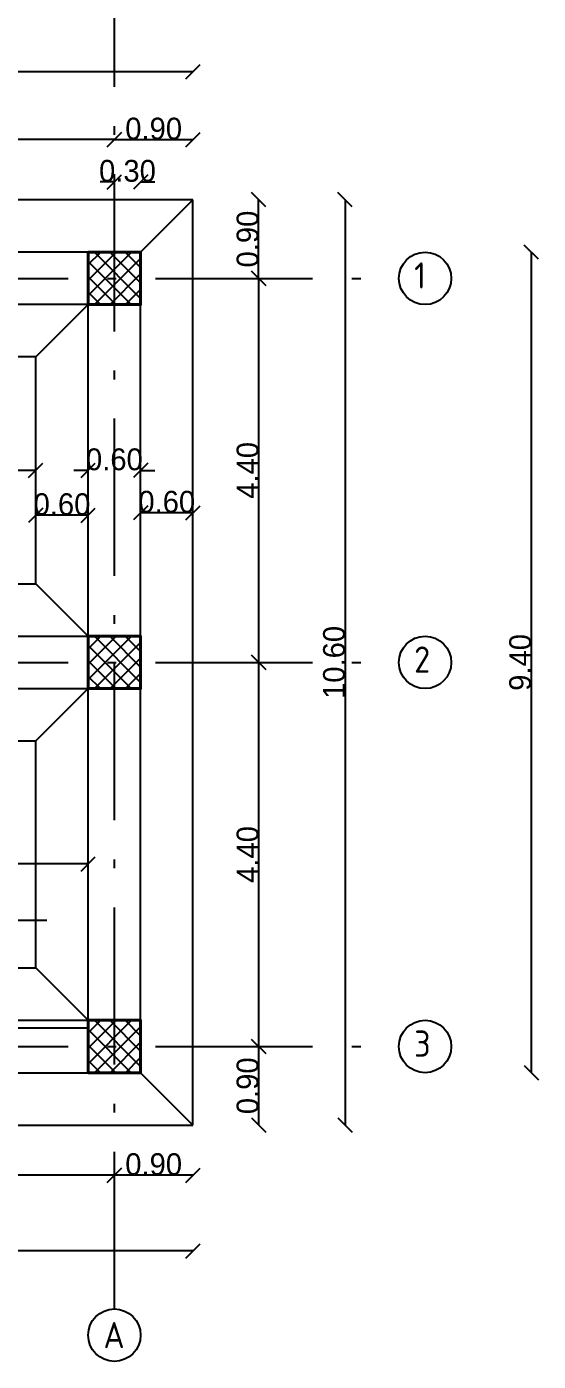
# Model space of a CAD drawing. Extents: x 151242 to 151523, y 158752 to 159354.
# Drawn here: x 151390.28 to 151396.14, y 159088.42 to 159103.71 of the extents above; entities that cross this region are included whole.
import ezdxf

# ---------------------------------------------------------------- set-up
doc = ezdxf.new("R2010")
doc.units = 0
doc.header["$LTSCALE"] = 3
doc.header["$MEASUREMENT"] = 0
doc.header["$PDMODE"] = 2
doc.header["$PDSIZE"] = 0.03
doc.linetypes.add('ACAD_ISO10W100', pattern=[18, 12, -3, 0, -3])
doc.linetypes.add('AUSGEZOGEN', pattern=[0])
doc.layers.get('0').update_dxf_attribs({"linetype": 'CONTINUOUS'})
doc.layers.get('DEFPOINTS').update_dxf_attribs({"linetype": 'CONTINUOUS'})
for name, color, linetype in [('4', 12, 'CONTINUOUS'), ('axis', 8, 'ACAD_ISO10W100'), ('EBENE0', 7, 'AUSGEZOGEN'), ('HATCH', 40, 'CONTINUOUS'), ('HATSH', 252, 'CONTINUOUS'), ('TEXTS', 1, 'CONTINUOUS')]:
    doc.layers.add(name, color=color, linetype=linetype)
doc.styles.add('ISO8', font='iso8')
doc.dimstyles.new('mais 1-100 plan', dxfattribs={"dimtxt": 0.25, "dimasz": 0.1635, "dimexe": 0.18, "dimexo": 0.0625, "dimgap": 0, "dimtad": 1, "dimzin": 0, "dimdsep": 46, "dimtxsty": 'Standard', "dimblk": 'OBLIQUE', "dimcen": 0, "dimse1": 1, "dimse2": 1, "dimclrd": 8, "dimclrt": 4, "dimadec": 0, "dimazin": 0, "dimtfac": 1, "dimtix": 1, "dimtofl": 0, "dimtmove": 0, "dimatfit": 3, "dimldrblk": 'OBLIQUE', "dimfxl": 0.18, "dimtolj": 1, "dimtzin": 0, "dimarcsym": 0})
doc.dimstyles.get("Standard").update_dxf_attribs({"dimtxt": 0.7, "dimasz": 0.5, "dimexe": 4.572, "dimexo": 1.5875, "dimgap": 0.01, "dimtad": 1, "dimzin": 0, "dimdsep": 46, "dimtxsty": 'Standard', "dimcen": 2.286, "dimse1": 1, "dimse2": 1, "dimsd1": 1, "dimsd2": 1, "dimadec": 0, "dimazin": 0, "dimtfac": 1, "dimtdec": 4, "dimtofl": 0, "dimtmove": 0, "dimatfit": 3, "dimfxl": 1, "dimtolj": 1, "dimtzin": 0, "dimarcsym": 0})

# ---------------------------------------------------------------- blocks, each defined once
blk = doc.blocks.new('_OBLIQUE')
at = {"color": 0, "linetype": 'ByBlock'}
blk.add_line((-0.5, -0.5), (0.5, 0.5), dxfattribs=at)
blk = doc.blocks.new('*D335')
at = {"layer": '4', "color": 8, "linetype": 'Continuous', "lineweight": -2, "transparency": 16777216}
blk.add_line((151392.189, 159098.139), (151391.589, 159098.139), dxfattribs=at)
at = {"layer": 'DEFPOINTS', "color": 0, "linetype": 'Continuous', "transparency": 16777216}
for p in [(151391.589, 159098.139), (151391.589, 159096.425), (151392.189, 159096.425)]:
    blk.add_point(p, dxfattribs=at)
at = {"layer": '4', "color": 8, "linetype": 'Continuous', "lineweight": -2, "transparency": 16777216, "xscale": 0.1635000000000001, "yscale": 0.1635000000000001, "zscale": 0.1635000000000001, "rotation": 180}
blk.add_blockref('_OBLIQUE', (151391.589, 159098.139), dxfattribs=at)
at = {"layer": '4', "color": 8, "linetype": 'Continuous', "lineweight": -2, "transparency": 16777216, "xscale": 0.1635000000000001, "yscale": 0.1635000000000001, "zscale": 0.1635000000000001}
blk.add_blockref('_OBLIQUE', (151392.189, 159098.139), dxfattribs=at)
at = {"layer": '4', "color": 4, "linetype": 'Continuous', "transparency": 16777216, "insert": (151391.889, 159098.264), "char_height": 0.25, "attachment_point": 5}
blk.add_mtext('\\A1;0.60', dxfattribs=at)
blk = doc.blocks.new('*D336')
at = {"layer": '4', "color": 8, "linetype": 'Continuous', "lineweight": -2, "transparency": 16777216}
blk.add_line((151390.389, 159098.625), (151387.789, 159098.625), dxfattribs=at)
at = {"layer": 'DEFPOINTS', "color": 0, "linetype": 'Continuous', "transparency": 16777216}
for p in [(151387.789, 159098.625), (151387.789, 159098.625), (151390.389, 159098.625)]:
    blk.add_point(p, dxfattribs=at)
at = {"layer": '4', "color": 8, "linetype": 'Continuous', "lineweight": -2, "transparency": 16777216, "xscale": 0.1635000000000001, "yscale": 0.1635000000000001, "zscale": 0.1635000000000001, "rotation": 180}
blk.add_blockref('_OBLIQUE', (151387.789, 159098.625), dxfattribs=at)
at = {"layer": '4', "color": 8, "linetype": 'Continuous', "lineweight": -2, "transparency": 16777216, "xscale": 0.1635000000000001, "yscale": 0.1635000000000001, "zscale": 0.1635000000000001}
blk.add_blockref('_OBLIQUE', (151390.389, 159098.625), dxfattribs=at)
at = {"layer": '4', "color": 4, "linetype": 'Continuous', "transparency": 16777216, "insert": (151389.089, 159098.75), "char_height": 0.25, "attachment_point": 5}
blk.add_mtext('\\A1;2.60', dxfattribs=at)
blk = doc.blocks.new('*D349')
at = {"layer": '4', "color": 8, "linetype": 'Continuous', "lineweight": -2, "transparency": 16777216}
for p, q in [((151390.989, 159098.625), (151390.826, 159098.625)), ((151391.589, 159098.625), (151391.753, 159098.625))]:
    blk.add_line(p, q, dxfattribs=at)
at = {"layer": 'DEFPOINTS', "color": 0, "linetype": 'Continuous', "transparency": 16777216}
for p in [(151391.589, 159098.936), (151390.989, 159098.801), (151390.989, 159098.625)]:
    blk.add_point(p, dxfattribs=at)
at = {"layer": '4', "color": 8, "linetype": 'Continuous', "lineweight": -2, "transparency": 16777216, "xscale": 0.1635000000000001, "yscale": 0.1635000000000001, "zscale": 0.1635000000000001}
blk.add_blockref('_OBLIQUE', (151390.989, 159098.625), dxfattribs=at)
at = {"layer": '4', "color": 8, "linetype": 'Continuous', "lineweight": -2, "transparency": 16777216, "xscale": 0.1635000000000001, "yscale": 0.1635000000000001, "zscale": 0.1635000000000001, "rotation": 180}
blk.add_blockref('_OBLIQUE', (151391.589, 159098.625), dxfattribs=at)
at = {"layer": '4', "color": 4, "linetype": 'Continuous', "transparency": 16777216, "insert": (151391.289, 159098.75), "char_height": 0.25, "attachment_point": 5}
blk.add_mtext('\\A1;0.60', dxfattribs=at)
blk = doc.blocks.new('*D350')
at = {"layer": '4', "color": 8, "linetype": 'Continuous', "lineweight": -2, "transparency": 16777216}
blk.add_line((151390.989, 159098.111), (151390.389, 159098.111), dxfattribs=at)
at = {"layer": 'DEFPOINTS', "color": 0, "linetype": 'Continuous', "transparency": 16777216}
for p in [(151390.989, 159098.801), (151390.389, 159098.625), (151390.389, 159098.111)]:
    blk.add_point(p, dxfattribs=at)
at = {"layer": '4', "color": 8, "linetype": 'Continuous', "lineweight": -2, "transparency": 16777216, "xscale": 0.1635000000000001, "yscale": 0.1635000000000001, "zscale": 0.1635000000000001, "rotation": 180}
blk.add_blockref('_OBLIQUE', (151390.389, 159098.111), dxfattribs=at)
at = {"layer": '4', "color": 8, "linetype": 'Continuous', "lineweight": -2, "transparency": 16777216, "xscale": 0.1635000000000001, "yscale": 0.1635000000000001, "zscale": 0.1635000000000001}
blk.add_blockref('_OBLIQUE', (151390.989, 159098.111), dxfattribs=at)
at = {"layer": '4', "color": 4, "linetype": 'Continuous', "transparency": 16777216, "insert": (151390.689, 159098.236), "char_height": 0.25, "attachment_point": 5}
blk.add_mtext('\\A1;0.60', dxfattribs=at)
blk = doc.blocks.new('*D353')
at = {"layer": '4', "color": 8, "linetype": 'Continuous', "lineweight": -2, "transparency": 16777216}
blk.add_line((151392.189, 159103.192), (151381.589, 159103.192), dxfattribs=at)
at = {"layer": 'DEFPOINTS', "color": 0, "linetype": 'Continuous', "transparency": 16777216}
for p in [(151381.589, 159103.192), (151381.589, 159102.346), (151392.189, 159102.346)]:
    blk.add_point(p, dxfattribs=at)
at = {"layer": '4', "color": 8, "linetype": 'Continuous', "lineweight": -2, "transparency": 16777216, "xscale": 0.1635000000000001, "yscale": 0.1635000000000001, "zscale": 0.1635000000000001, "rotation": 180}
blk.add_blockref('_OBLIQUE', (151381.589, 159103.192), dxfattribs=at)
at = {"layer": '4', "color": 8, "linetype": 'Continuous', "lineweight": -2, "transparency": 16777216, "xscale": 0.1635000000000001, "yscale": 0.1635000000000001, "zscale": 0.1635000000000001}
blk.add_blockref('_OBLIQUE', (151392.189, 159103.192), dxfattribs=at)
at = {"layer": '4', "color": 4, "linetype": 'Continuous', "transparency": 16777216, "insert": (151386.889, 159103.317), "char_height": 0.25, "attachment_point": 5}
blk.add_mtext('\\A1;10.60', dxfattribs=at)
blk = doc.blocks.new('*D354')
at = {"layer": '4', "color": 8, "linetype": 'Continuous', "lineweight": -2, "transparency": 16777216}
blk.add_line((151391.289, 159102.414), (151386.889, 159102.414), dxfattribs=at)
at = {"layer": 'DEFPOINTS', "color": 0, "linetype": 'Continuous', "transparency": 16777216}
for p in [(151386.889, 159102.664), (151391.289, 159102.664), (151386.889, 159102.414)]:
    blk.add_point(p, dxfattribs=at)
at = {"layer": '4', "color": 8, "linetype": 'Continuous', "lineweight": -2, "transparency": 16777216, "xscale": 0.1635000000000001, "yscale": 0.1635000000000001, "zscale": 0.1635000000000001, "rotation": 180}
blk.add_blockref('_OBLIQUE', (151386.889, 159102.414), dxfattribs=at)
at = {"layer": '4', "color": 8, "linetype": 'Continuous', "lineweight": -2, "transparency": 16777216, "xscale": 0.1635000000000001, "yscale": 0.1635000000000001, "zscale": 0.1635000000000001}
blk.add_blockref('_OBLIQUE', (151391.289, 159102.414), dxfattribs=at)
at = {"layer": '4', "color": 4, "linetype": 'Continuous', "transparency": 16777216, "insert": (151389.089, 159102.539), "char_height": 0.25, "attachment_point": 5}
blk.add_mtext('\\A1;4.40', dxfattribs=at)
blk = doc.blocks.new('*D355')
at = {"layer": '4', "color": 8, "linetype": 'Continuous', "lineweight": -2, "transparency": 16777216}
blk.add_line((151392.189, 159089.683), (151381.589, 159089.683), dxfattribs=at)
at = {"layer": 'DEFPOINTS', "color": 0, "linetype": 'Continuous', "transparency": 16777216}
for p in [(151381.589, 159090.529), (151392.189, 159090.529), (151381.589, 159089.683)]:
    blk.add_point(p, dxfattribs=at)
at = {"layer": '4', "color": 8, "linetype": 'Continuous', "lineweight": -2, "transparency": 16777216, "xscale": 0.1635000000000001, "yscale": 0.1635000000000001, "zscale": 0.1635000000000001, "rotation": 180}
blk.add_blockref('_OBLIQUE', (151381.589, 159089.683), dxfattribs=at)
at = {"layer": '4', "color": 8, "linetype": 'Continuous', "lineweight": -2, "transparency": 16777216, "xscale": 0.1635000000000001, "yscale": 0.1635000000000001, "zscale": 0.1635000000000001}
blk.add_blockref('_OBLIQUE', (151392.189, 159089.683), dxfattribs=at)
at = {"layer": '4', "color": 4, "linetype": 'Continuous', "transparency": 16777216, "insert": (151386.889, 159089.808), "char_height": 0.25, "attachment_point": 5}
blk.add_mtext('\\A1;10.60', dxfattribs=at)
blk = doc.blocks.new('*D356')
at = {"layer": '4', "color": 8, "linetype": 'Continuous', "lineweight": -2, "transparency": 16777216}
blk.add_line((151391.289, 159090.55), (151386.889, 159090.55), dxfattribs=at)
at = {"layer": 'DEFPOINTS', "color": 0, "linetype": 'Continuous', "transparency": 16777216}
for p in [(151386.889, 159090.55), (151386.889, 159090.299), (151391.289, 159090.299)]:
    blk.add_point(p, dxfattribs=at)
at = {"layer": '4', "color": 8, "linetype": 'Continuous', "lineweight": -2, "transparency": 16777216, "xscale": 0.1635000000000001, "yscale": 0.1635000000000001, "zscale": 0.1635000000000001, "rotation": 180}
blk.add_blockref('_OBLIQUE', (151386.889, 159090.55), dxfattribs=at)
at = {"layer": '4', "color": 8, "linetype": 'Continuous', "lineweight": -2, "transparency": 16777216, "xscale": 0.1635000000000001, "yscale": 0.1635000000000001, "zscale": 0.1635000000000001}
blk.add_blockref('_OBLIQUE', (151391.289, 159090.55), dxfattribs=at)
at = {"layer": '4', "color": 4, "linetype": 'Continuous', "transparency": 16777216, "insert": (151389.089, 159090.675), "char_height": 0.25, "attachment_point": 5}
blk.add_mtext('\\A1;4.40', dxfattribs=at)
blk = doc.blocks.new('*D358')
at = {"layer": '4', "color": 8, "linetype": 'Continuous', "lineweight": -2, "transparency": 16777216}
blk.add_line((151393.931, 159101.725), (151393.931, 159091.125), dxfattribs=at)
at = {"layer": 'DEFPOINTS', "color": 0, "linetype": 'Continuous', "transparency": 16777216}
for p in [(151392.424, 159101.725), (151392.424, 159091.125), (151393.931, 159091.125)]:
    blk.add_point(p, dxfattribs=at)
at = {"layer": '4', "color": 8, "linetype": 'Continuous', "lineweight": -2, "transparency": 16777216, "xscale": 0.1635000000000001, "yscale": 0.1635000000000001, "zscale": 0.1635000000000001}
for p, rotation in [((151393.931, 159101.725), 90), ((151393.931, 159091.125), 270)]:
    blk.add_blockref('_OBLIQUE', p, dxfattribs=dict(at, rotation=rotation))
at = {"layer": '4', "color": 4, "linetype": 'Continuous', "transparency": 16777216, "insert": (151393.806, 159096.425), "char_height": 0.25, "attachment_point": 5, "rotation": 90}
blk.add_mtext('\\A1;10.60', dxfattribs=at)
blk = doc.blocks.new('*D359')
at = {"layer": '4', "color": 8, "linetype": 'Continuous', "lineweight": -2, "transparency": 16777216}
blk.add_line((151392.941, 159100.825), (151392.941, 159096.425), dxfattribs=at)
at = {"layer": 'DEFPOINTS', "color": 0, "linetype": 'Continuous', "transparency": 16777216}
for p in [(151393.342, 159100.825), (151392.941, 159096.425), (151393.342, 159096.425)]:
    blk.add_point(p, dxfattribs=at)
at = {"layer": '4', "color": 8, "linetype": 'Continuous', "lineweight": -2, "transparency": 16777216, "xscale": 0.1635000000000001, "yscale": 0.1635000000000001, "zscale": 0.1635000000000001}
for p, rotation in [((151392.941, 159100.825), 90), ((151392.941, 159096.425), 270)]:
    blk.add_blockref('_OBLIQUE', p, dxfattribs=dict(at, rotation=rotation))
at = {"layer": '4', "color": 4, "linetype": 'Continuous', "transparency": 16777216, "insert": (151392.816, 159098.625), "char_height": 0.25, "attachment_point": 5, "rotation": 90}
blk.add_mtext('\\A1;4.40', dxfattribs=at)
blk = doc.blocks.new('*D363')
at = {"layer": '4', "color": 8, "linetype": 'Continuous', "lineweight": -2, "transparency": 16777216}
blk.add_line((151392.941, 159096.425), (151392.941, 159092.025), dxfattribs=at)
at = {"layer": 'DEFPOINTS', "color": 0, "linetype": 'Continuous', "transparency": 16777216}
for p in [(151393.554, 159096.425), (151392.941, 159092.025), (151393.554, 159092.025)]:
    blk.add_point(p, dxfattribs=at)
at = {"layer": '4', "color": 8, "linetype": 'Continuous', "lineweight": -2, "transparency": 16777216, "xscale": 0.1635000000000001, "yscale": 0.1635000000000001, "zscale": 0.1635000000000001}
for p, rotation in [((151392.941, 159096.425), 90), ((151392.941, 159092.025), 270)]:
    blk.add_blockref('_OBLIQUE', p, dxfattribs=dict(at, rotation=rotation))
at = {"layer": '4', "color": 4, "linetype": 'Continuous', "transparency": 16777216, "insert": (151392.816, 159094.225), "char_height": 0.25, "attachment_point": 5, "rotation": 90}
blk.add_mtext('\\A1;4.40', dxfattribs=at)
blk = doc.blocks.new('*D364')
at = {"layer": '4', "color": 8, "linetype": 'Continuous', "lineweight": -2, "transparency": 16777216}
blk.add_line((151392.941, 159092.025), (151392.941, 159091.125), dxfattribs=at)
at = {"layer": 'DEFPOINTS', "color": 0, "linetype": 'Continuous', "transparency": 16777216}
for p in [(151390.56, 159092.025), (151390.56, 159091.125), (151392.941, 159091.125)]:
    blk.add_point(p, dxfattribs=at)
at = {"layer": '4', "color": 8, "linetype": 'Continuous', "lineweight": -2, "transparency": 16777216, "xscale": 0.1635000000000001, "yscale": 0.1635000000000001, "zscale": 0.1635000000000001}
for p, rotation in [((151392.941, 159092.025), 90), ((151392.941, 159091.125), 270)]:
    blk.add_blockref('_OBLIQUE', p, dxfattribs=dict(at, rotation=rotation))
at = {"layer": '4', "color": 4, "linetype": 'Continuous', "transparency": 16777216, "insert": (151392.816, 159091.575), "char_height": 0.25, "attachment_point": 5, "rotation": 90}
blk.add_mtext('\\A1;0.90', dxfattribs=at)
blk = doc.blocks.new('*D365')
at = {"layer": '4', "color": 8, "linetype": 'Continuous', "lineweight": -2, "transparency": 16777216}
blk.add_line((151392.189, 159090.55), (151391.289, 159090.55), dxfattribs=at)
at = {"layer": 'DEFPOINTS', "color": 0, "linetype": 'Continuous', "transparency": 16777216}
for p in [(151391.289, 159092.42), (151392.189, 159092.42), (151391.289, 159090.55)]:
    blk.add_point(p, dxfattribs=at)
at = {"layer": '4', "color": 8, "linetype": 'Continuous', "lineweight": -2, "transparency": 16777216, "xscale": 0.1635000000000001, "yscale": 0.1635000000000001, "zscale": 0.1635000000000001, "rotation": 180}
blk.add_blockref('_OBLIQUE', (151391.289, 159090.55), dxfattribs=at)
at = {"layer": '4', "color": 8, "linetype": 'Continuous', "lineweight": -2, "transparency": 16777216, "xscale": 0.1635000000000001, "yscale": 0.1635000000000001, "zscale": 0.1635000000000001}
blk.add_blockref('_OBLIQUE', (151392.189, 159090.55), dxfattribs=at)
at = {"layer": '4', "color": 4, "linetype": 'Continuous', "transparency": 16777216, "insert": (151391.739, 159090.675), "char_height": 0.25, "attachment_point": 5}
blk.add_mtext('\\A1;0.90', dxfattribs=at)
blk = doc.blocks.new('*D371')
at = {"layer": '4', "color": 8, "linetype": 'Continuous', "lineweight": -2, "transparency": 16777216}
blk.add_line((151391.289, 159102.414), (151392.189, 159102.414), dxfattribs=at)
at = {"layer": 'DEFPOINTS', "color": 0, "linetype": 'Continuous', "transparency": 16777216}
for p in [(151392.189, 159102.414), (151391.289, 159100.543), (151392.189, 159100.543)]:
    blk.add_point(p, dxfattribs=at)
at = {"layer": '4', "color": 8, "linetype": 'Continuous', "lineweight": -2, "transparency": 16777216, "xscale": 0.1635000000000001, "yscale": 0.1635000000000001, "zscale": 0.1635000000000001, "rotation": 180}
blk.add_blockref('_OBLIQUE', (151391.289, 159102.414), dxfattribs=at)
at = {"layer": '4', "color": 8, "linetype": 'Continuous', "lineweight": -2, "transparency": 16777216, "xscale": 0.1635000000000001, "yscale": 0.1635000000000001, "zscale": 0.1635000000000001}
blk.add_blockref('_OBLIQUE', (151392.189, 159102.414), dxfattribs=at)
at = {"layer": '4', "color": 4, "linetype": 'Continuous', "transparency": 16777216, "insert": (151391.739, 159102.539), "char_height": 0.25, "attachment_point": 5}
blk.add_mtext('\\A1;0.90', dxfattribs=at)
blk = doc.blocks.new('*D372')
at = {"layer": '4', "color": 8, "linetype": 'Continuous', "lineweight": -2, "transparency": 16777216}
blk.add_line((151392.941, 159100.825), (151392.941, 159101.725), dxfattribs=at)
at = {"layer": 'DEFPOINTS', "color": 0, "linetype": 'Continuous', "transparency": 16777216}
for p in [(151390.56, 159101.725), (151392.941, 159101.725), (151390.56, 159100.825)]:
    blk.add_point(p, dxfattribs=at)
at = {"layer": '4', "color": 8, "linetype": 'Continuous', "lineweight": -2, "transparency": 16777216, "xscale": 0.1635000000000001, "yscale": 0.1635000000000001, "zscale": 0.1635000000000001}
for p, rotation in [((151392.941, 159101.725), 90), ((151392.941, 159100.825), 270)]:
    blk.add_blockref('_OBLIQUE', p, dxfattribs=dict(at, rotation=rotation))
at = {"layer": '4', "color": 4, "linetype": 'Continuous', "transparency": 16777216, "insert": (151392.816, 159101.275), "char_height": 0.25, "attachment_point": 5, "rotation": 90}
blk.add_mtext('\\A1;0.90', dxfattribs=at)
blk = doc.blocks.new('*D374')
at = {"layer": '4', "color": 8, "linetype": 'Continuous', "lineweight": -2, "transparency": 16777216}
blk.add_line((151390.989, 159094.116), (151382.789, 159094.116), dxfattribs=at)
at = {"layer": 'DEFPOINTS', "color": 0, "linetype": 'Continuous', "transparency": 16777216}
for p in [(151382.789, 159094.364), (151382.789, 159094.116), (151390.989, 159094.041)]:
    blk.add_point(p, dxfattribs=at)
at = {"layer": '4', "color": 8, "linetype": 'Continuous', "lineweight": -2, "transparency": 16777216, "xscale": 0.1635000000000001, "yscale": 0.1635000000000001, "zscale": 0.1635000000000001, "rotation": 180}
blk.add_blockref('_OBLIQUE', (151382.789, 159094.116), dxfattribs=at)
at = {"layer": '4', "color": 8, "linetype": 'Continuous', "lineweight": -2, "transparency": 16777216, "xscale": 0.1635000000000001, "yscale": 0.1635000000000001, "zscale": 0.1635000000000001}
blk.add_blockref('_OBLIQUE', (151390.989, 159094.116), dxfattribs=at)
at = {"layer": '4', "color": 4, "linetype": 'Continuous', "transparency": 16777216, "insert": (151388.389, 159094.241), "char_height": 0.25, "attachment_point": 5}
blk.add_mtext('\\A1;8.20', dxfattribs=at)
blk = doc.blocks.new('*D376')
at = {"layer": '4', "color": 8, "lineweight": -2, "transparency": 16777216}
for p, q in [((151391.289, 159101.93), (151391.126, 159101.93)), ((151391.589, 159101.93), (151391.753, 159101.93))]:
    blk.add_line(p, q, dxfattribs=at)
at = {"layer": 'DEFPOINTS', "color": 0, "transparency": 16777216}
for p in [(151391.589, 159101.93), (151391.289, 159099.643), (151391.589, 159099.643)]:
    blk.add_point(p, dxfattribs=at)
at = {"layer": '4', "color": 8, "lineweight": -2, "transparency": 16777216, "xscale": 0.1635000000000001, "yscale": 0.1635000000000001, "zscale": 0.1635000000000001}
blk.add_blockref('_OBLIQUE', (151391.289, 159101.93), dxfattribs=at)
at = {"layer": '4', "color": 8, "lineweight": -2, "transparency": 16777216, "xscale": 0.1635000000000001, "yscale": 0.1635000000000001, "zscale": 0.1635000000000001, "rotation": 180}
blk.add_blockref('_OBLIQUE', (151391.589, 159101.93), dxfattribs=at)
at = {"layer": '4', "color": 4, "transparency": 16777216, "insert": (151391.439, 159102.055), "char_height": 0.25, "attachment_point": 5}
blk.add_mtext('\\A1;0.30', dxfattribs=at)
blk = doc.blocks.new('*D574')
at = {"layer": '4', "color": 8, "linetype": 'Continuous', "lineweight": -2, "transparency": 16777216}
blk.add_line((151396.063, 159101.125), (151396.063, 159091.725), dxfattribs=at)
at = {"layer": 'DEFPOINTS', "color": 0, "linetype": 'Continuous', "transparency": 16777216}
for p in [(151390.523, 159101.125), (151390.523, 159091.725), (151396.063, 159091.725)]:
    blk.add_point(p, dxfattribs=at)
at = {"layer": '4', "color": 8, "linetype": 'Continuous', "lineweight": -2, "transparency": 16777216, "xscale": 0.1635000000000001, "yscale": 0.1635000000000001, "zscale": 0.1635000000000001}
for p, rotation in [((151396.063, 159101.125), 90), ((151396.063, 159091.725), 270)]:
    blk.add_blockref('_OBLIQUE', p, dxfattribs=dict(at, rotation=rotation))
at = {"layer": '4', "color": 4, "linetype": 'Continuous', "transparency": 16777216, "insert": (151395.938, 159096.425), "char_height": 0.25, "attachment_point": 5, "rotation": 90}
blk.add_mtext('\\A1;9.40', dxfattribs=at)
blk = doc.blocks.new('*D575')
at = {"layer": 'DEFPOINTS', "color": 0, "transparency": 16777216}
for p in [(151381.889, 159101.425), (151381.889, 159101.381), (151391.889, 159101.425)]:
    blk.add_point(p, dxfattribs=at)
at = {"layer": 'TEXTS', "color": 0, "transparency": 16777216, "insert": (151386.889, 159101.471), "char_height": 0.175, "attachment_point": 5}
blk.add_mtext('\\A1;10.00', dxfattribs=at)

msp = doc.modelspace()

# ---------------------------------------------------------------- linework, layer by layer
at = {"layer": '4', "color": 3, "linetype": 'AUSGEZOGEN'}
for p, q in [((151392.189, 159101.725), (151381.589, 159101.725)), ((151392.189, 159091.125), (151392.189, 159101.725)), ((151391.589, 159101.125), (151382.189, 159101.125)), ((151390.989, 159091.725), (151390.989, 159101.125)), ((151390.989, 159100.982), (151391.132, 159101.125)), ((151390.989, 159100.805), (151391.309, 159101.125)), ((151390.989, 159100.628), (151391.486, 159101.125)), ((151391.589, 159101.125), (151390.989, 159101.125)), ((151391.483, 159100.525), (151390.989, 159101.019)), ((151391.589, 159100.595), (151391.06, 159101.125)), ((151391.062, 159100.525), (151391.589, 159101.052)), ((151391.589, 159100.772), (151391.237, 159101.125)), ((151391.589, 159100.949), (151391.413, 159101.125)), ((151391.589, 159091.725), (151391.589, 159101.125)), ((151391.589, 159100.525), (151391.589, 159101.125)), ((151391.239, 159100.525), (151391.589, 159100.875)), ((151391.306, 159100.525), (151390.989, 159100.842)), ((151391.416, 159100.525), (151391.589, 159100.698)), ((151391.13, 159100.525), (151390.989, 159100.665)), ((151391.589, 159100.525), (151382.189, 159100.525)), ((151390.989, 159100.525), (151391.589, 159100.525)), ((151382.789, 159096.725), (151390.989, 159096.725)), ((151390.989, 159096.582), (151391.132, 159096.725)), ((151390.989, 159096.405), (151391.309, 159096.725)), ((151390.989, 159096.228), (151391.486, 159096.725)), ((151391.589, 159096.725), (151390.989, 159096.725)), ((151391.589, 159096.195), (151391.06, 159096.725)), ((151391.589, 159096.372), (151391.237, 159096.725)), ((151391.589, 159096.549), (151391.413, 159096.725)), ((151391.589, 159096.125), (151391.589, 159096.725)), ((151391.483, 159096.125), (151390.989, 159096.619)), ((151391.062, 159096.125), (151391.589, 159096.652)), ((151391.306, 159096.125), (151390.989, 159096.442)), ((151391.239, 159096.125), (151391.589, 159096.475)), ((151391.13, 159096.125), (151390.989, 159096.265)), ((151391.416, 159096.125), (151391.589, 159096.298)), ((151382.789, 159096.125), (151390.989, 159096.125)), ((151390.989, 159096.125), (151391.589, 159096.125)), ((151382.189, 159092.325), (151391.589, 159092.325)), ((151390.989, 159092.182), (151391.132, 159092.325)), ((151390.989, 159092.005), (151391.309, 159092.325)), ((151390.989, 159091.828), (151391.486, 159092.325)), ((151390.989, 159092.325), (151390.989, 159091.725)), ((151391.589, 159091.795), (151391.06, 159092.325)), ((151391.589, 159091.972), (151391.237, 159092.325)), ((151391.589, 159092.149), (151391.413, 159092.325)), ((151391.589, 159091.725), (151391.589, 159092.325)), ((151391.483, 159091.725), (151390.989, 159092.219)), ((151391.062, 159091.725), (151391.589, 159092.252)), ((151391.306, 159091.725), (151390.989, 159092.042)), ((151391.239, 159091.725), (151391.589, 159092.075)), ((151391.13, 159091.725), (151390.989, 159091.865)), ((151391.416, 159091.725), (151391.589, 159091.898)), ((151382.189, 159091.725), (151391.589, 159091.725)), ((151390.989, 159091.725), (151391.589, 159091.725)), ((151381.589, 159091.125), (151392.189, 159091.125))]:
    msp.add_line(p, q, dxfattribs=at)
at = {"layer": '4', "color": 1, "linetype": 'AUSGEZOGEN'}
for p, q in [((151392.189, 159101.725), (151391.589, 159101.125)), ((151390.389, 159099.925), (151390.989, 159100.525)), ((151390.389, 159099.925), (151387.789, 159099.925)), ((151390.389, 159097.325), (151390.389, 159099.925)), ((151387.789, 159097.325), (151390.389, 159097.325)), ((151390.989, 159096.725), (151390.389, 159097.325)), ((151390.389, 159095.525), (151390.989, 159096.125)), ((151387.789, 159095.525), (151390.389, 159095.525)), ((151390.389, 159092.925), (151390.389, 159095.525)), ((151387.789, 159092.925), (151390.389, 159092.925)), ((151390.989, 159092.325), (151390.389, 159092.925)), ((151391.589, 159091.725), (151392.189, 159091.125))]:
    msp.add_line(p, q, dxfattribs=at)
at = {"layer": 'axis', "ltscale": 0.05}
for p, q in [((151391.289, 159089.018), (151391.289, 159103.935)), ((151380.56, 159100.825), (151394.548, 159100.825)), ((151380.56, 159096.425), (151394.548, 159096.425)), ((151380.56, 159092.025), (151394.548, 159092.025))]:
    msp.add_line(p, q, dxfattribs=at)
at = {"layer": 'EBENE0', "linetype": 'AUSGEZOGEN', "lineweight": 40}
for points in [[(151390.989, 159100.525), (151391.589, 159100.525), (151391.589, 159101.125), (151390.989, 159101.125)], [(151390.989, 159096.125), (151391.589, 159096.125), (151391.589, 159096.725), (151390.989, 159096.725)], [(151390.989, 159091.725), (151391.589, 159091.725), (151391.589, 159092.325), (151390.989, 159092.325)]]:
    msp.add_lwpolyline(points, close=True, dxfattribs=at)
at = {"layer": 'HATCH', "color": 6, "lineweight": -3, "ltscale": 10}
for p, q in [((151388.062, 159093.474), (151390.516, 159093.474)), ((151388.541, 159092.237), (151390.995, 159092.237))]:
    msp.add_line(p, q, dxfattribs=at)
at = {"layer": 'HATSH'}
for centre in [(151394.848, 159100.825), (151394.848, 159096.425), (151394.848, 159092.025), (151391.289, 159088.718)]:
    msp.add_circle(centre, 0.3, dxfattribs=at)

# ---------------------------------------------------------------- texts
at = {"layer": '4', "color": 3, "style": 'ISO8'}
for s, p in [('1', (151394.722, 159100.708)), ('2', (151394.722, 159096.308)), ('3', (151394.722, 159091.908)), ('A', (151391.164, 159088.569))]:
    msp.add_text(s, height=0.3, dxfattribs=at).set_placement(p)

# ---------------------------------------------------------------- dimensions: what is measured, and where the dimension line sits
at = {"layer": '4', "color": 2, "linetype": 'Continuous'}
for base, p1, p2, picture, middle in [((151381.589, 159103.192), (151392.189, 159102.346), (151381.589, 159102.346), '*D353', (151386.889, 159103.317)), ((151386.889, 159102.414), (151391.289, 159102.664), (151386.889, 159102.664), '*D354', (151389.089, 159102.539)), ((151392.189, 159102.414), (151391.289, 159100.543), (151392.189, 159100.543), '*D371', (151391.739, 159102.539)), ((151387.789, 159098.625), (151390.389, 159098.625), (151387.789, 159098.625), '*D336', (151389.089, 159098.75)), ((151390.989, 159098.625), (151391.589, 159098.936), (151390.989, 159098.801), '*D349', (151391.289, 159098.75)), ((151391.289, 159090.55), (151392.189, 159092.42), (151391.289, 159092.42), '*D365', (151391.739, 159090.675)), ((151386.889, 159090.55), (151391.289, 159090.299), (151386.889, 159090.299), '*D356', (151389.089, 159090.675)), ((151381.589, 159089.683), (151392.189, 159090.529), (151381.589, 159090.529), '*D355', (151386.889, 159089.808))]:
    dim = msp.add_linear_dim(base=base, p1=p1, p2=p2, dimstyle='mais 1-100 plan', override={"dimfxlon": 1, "dimarcsym": 1}, dxfattribs=at)
    dim.commit()
    dim.dimension.update_dxf_attribs({"geometry": picture, "text_midpoint": middle})
at = {"layer": '4'}
dim = msp.add_linear_dim(base=(151391.589, 159101.93), p1=(151391.289, 159099.643), p2=(151391.589, 159099.643), dimstyle='mais 1-100 plan', override={"dimfxlon": 1, "dimarcsym": 1}, dxfattribs=at)
dim.commit()
dim.dimension.update_dxf_attribs({"geometry": '*D376', "text_midpoint": (151391.439, 159102.055)})
at = {"layer": '4', "color": 2, "linetype": 'Continuous'}
for base, p1, p2, picture, middle in [((151392.941, 159101.725), (151390.56, 159100.825), (151390.56, 159101.725), '*D372', (151392.816, 159101.275)), ((151393.931, 159091.125), (151392.424, 159101.725), (151392.424, 159091.125), '*D358', (151393.806, 159096.425)), ((151396.063, 159091.725), (151390.523, 159101.125), (151390.523, 159091.725), '*D574', (151395.938, 159096.425)), ((151392.941, 159096.425), (151393.342, 159100.825), (151393.342, 159096.425), '*D359', (151392.816, 159098.625)), ((151392.941, 159092.025), (151393.554, 159096.425), (151393.554, 159092.025), '*D363', (151392.816, 159094.225)), ((151392.941, 159091.125), (151390.56, 159092.025), (151390.56, 159091.125), '*D364', (151392.816, 159091.575))]:
    dim = msp.add_linear_dim(base=base, p1=p1, p2=p2, angle=90, dimstyle='mais 1-100 plan', override={"dimfxlon": 1, "dimarcsym": 1}, dxfattribs=at)
    dim.commit()
    dim.dimension.update_dxf_attribs({"geometry": picture, "text_midpoint": middle})
for base, p1, p2, picture, middle in [((151390.389, 159098.111), (151390.989, 159098.801), (151390.389, 159098.625), '*D350', (151390.689, 159098.111)), ((151391.589, 159098.139), (151392.189, 159096.425), (151391.589, 159096.425), '*D335', (151391.889, 159098.139)), ((151382.789, 159094.116), (151390.989, 159094.041), (151382.789, 159094.364), '*D374', (151388.389, 159094.116))]:
    dim = msp.add_linear_dim(base=base, p1=p1, p2=p2, dimstyle='mais 1-100 plan', override={"dimfxlon": 1, "dimarcsym": 1}, dxfattribs=at)
    dim.commit()
    dim.dimension.update_dxf_attribs({"geometry": picture, "text_midpoint": middle, "dimtype": 160})
at = {"layer": 'TEXTS', "color": 2}
dim = msp.add_linear_dim(base=(151381.889, 159101.381), p1=(151391.889, 159101.425), p2=(151381.889, 159101.425), dimstyle='Standard', override={"dimscale": 0.25, "dimfxl": 0.18, "dimfxlon": 1, "dimarcsym": 1}, dxfattribs=at)
dim.commit()
dim.dimension.update_dxf_attribs({"geometry": '*D575', "text_midpoint": (151386.889, 159101.471)})

doc.saveas('drawing.dxf')
